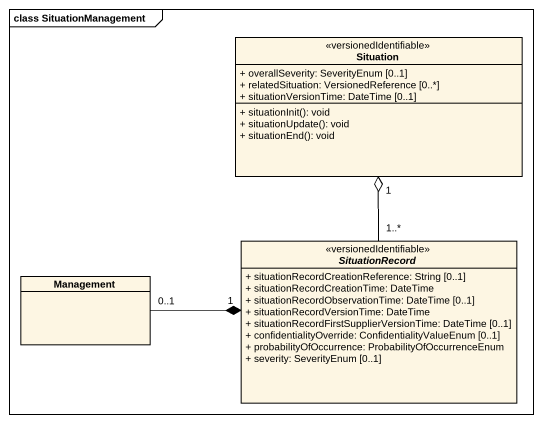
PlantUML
@startuml
mainframe class SituationManagement
hide circle
hide empty members
skinparam classAttributeIconSize 0
class Situation <<versionedIdentifiable>> {
  + overallSeverity: SeverityEnum [0..1]
  + relatedSituation: VersionedReference [0..*]
  + situationVersionTime: DateTime [0..1]
  + situationInit(): void
  + situationUpdate(): void
  + situationEnd(): void
}
abstract class SituationRecord <<versionedIdentifiable>> {
  + situationRecordCreationReference: String [0..1]
  + situationRecordCreationTime: DateTime
  + situationRecordObservationTime: DateTime [0..1]
  + situationRecordVersionTime: DateTime
  + situationRecordFirstSupplierVersionTime: DateTime [0..1]
  + confidentialityOverride: ConfidentialityValueEnum [0..1]
  + probabilityOfOccurrence: ProbabilityOfOccurrenceEnum
  + severity: SeverityEnum [0..1]
}
class Management
SituationRecord "1..*" -up-o "1" Situation
Management "0..1" -right-* "1" SituationRecord
@enduml
